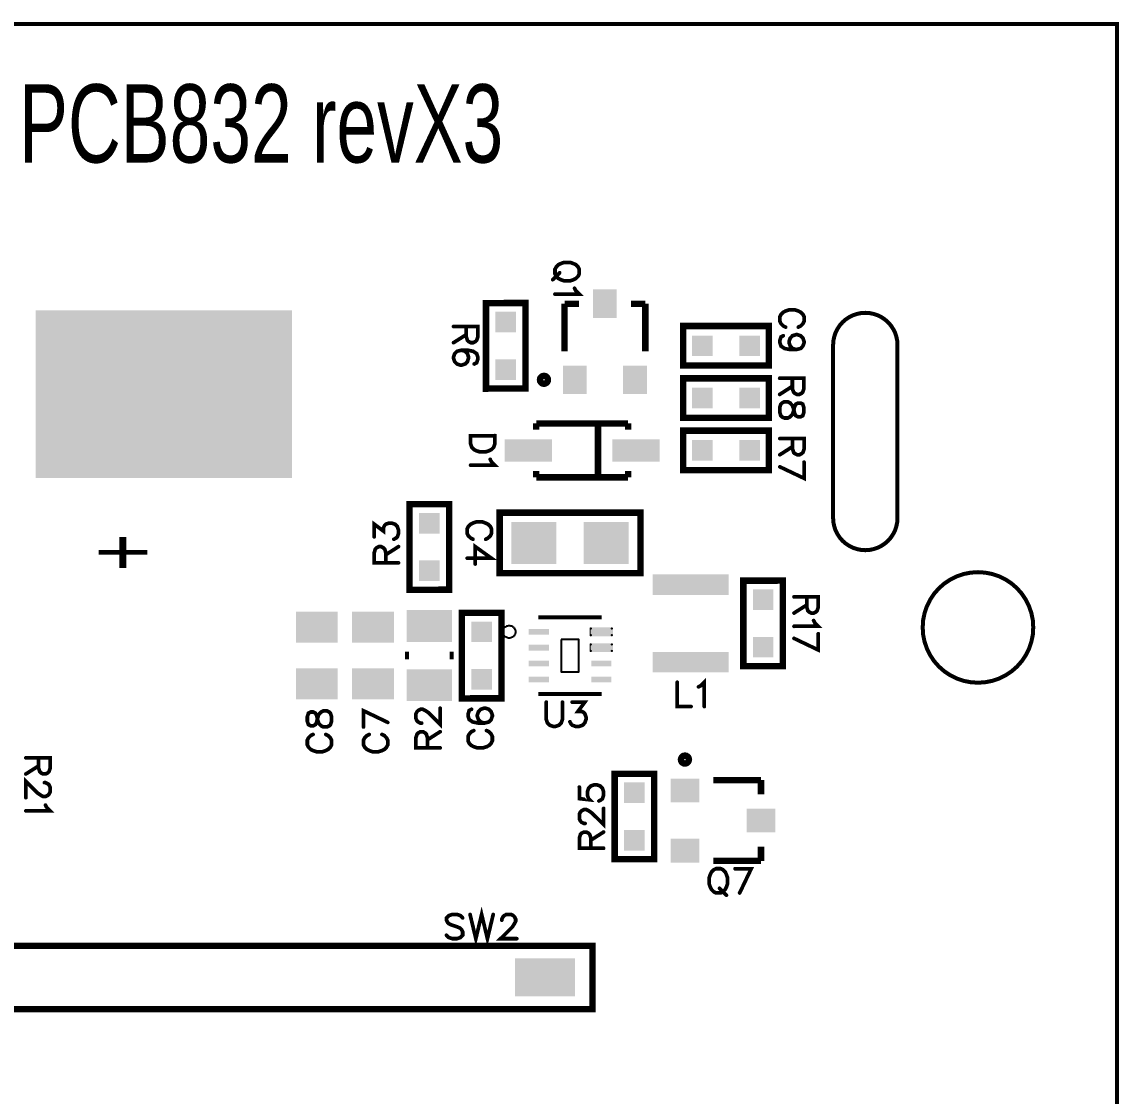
# Model space of a CAD drawing. Extents: x 0 to 3.75, y 0 to 3.
# Drawn here: x 2.388 to 3.752, y 1.668 to 3.002 of the extents above; entities that cross this region are included whole.
import ezdxf
from ezdxf.enums import TextEntityAlignment as Align

# ---------------------------------------------------------------- set-up
doc = ezdxf.new("R2010")
doc.units = 0
for name, color, linetype in [('Board_Outline', 21, 'CONTINUOUS'), ('Top_Paste', 7, 'CONTINUOUS'), ('Top_Silk', 3, 'CONTINUOUS')]:
    doc.layers.add(name, color=color, linetype=linetype)

msp = doc.modelspace()

# ---------------------------------------------------------------- linework, layer by layer
at = {"layer": 'Board_Outline', "linetype": 'CONTINUOUS', "const_width": 0.005}
for points in [[(0.7, 0), (3.05, 0), (3.75, 0.7), (3.75, 3), (0, 3), (0, 0.7), (0.7, 0)], [(3.397, 2.601), (3.3973, 2.6062), (3.3984, 2.6114), (3.4, 2.6163), (3.4024, 2.621), (3.4053, 2.6254), (3.4087, 2.6293), (3.4126, 2.6327), (3.417, 2.6356), (3.4217, 2.638), (3.4266, 2.6396), (3.4318, 2.6407), (3.437, 2.641), (3.4422, 2.6407), (3.4474, 2.6396), (3.4523, 2.638), (3.457, 2.6356), (3.4614, 2.6327), (3.4653, 2.6293), (3.4687, 2.6254), (3.4716, 2.621), (3.474, 2.6163), (3.4756, 2.6114), (3.4767, 2.6062), (3.477, 2.601), (3.477, 2.386), (3.4767, 2.3808), (3.4756, 2.3756), (3.474, 2.3707), (3.4716, 2.366), (3.4687, 2.3616), (3.4653, 2.3577), (3.4614, 2.3543), (3.457, 2.3514), (3.4523, 2.349), (3.4474, 2.3474), (3.4422, 2.3463), (3.437, 2.346), (3.4318, 2.3463), (3.4266, 2.3474), (3.4217, 2.349), (3.417, 2.3514), (3.4126, 2.3543), (3.4087, 2.3577), (3.4053, 2.3616), (3.4024, 2.366), (3.4, 2.3707), (3.3984, 2.3756), (3.3973, 2.3808), (3.397, 2.386), (3.397, 2.601)], [(3.5771, 2.1813), (3.5681, 2.1819), (3.5593, 2.1836), (3.5508, 2.1865), (3.5427, 2.1905), (3.5352, 2.1955), (3.5285, 2.2014), (3.5225, 2.2082), (3.5176, 2.2156), (3.5136, 2.2237), (3.5107, 2.2322), (3.5089, 2.241), (3.5084, 2.25), (3.5089, 2.259), (3.5107, 2.2678), (3.5136, 2.2763), (3.5176, 2.2844), (3.5225, 2.2918), (3.5285, 2.2986), (3.5352, 2.3045), (3.5427, 2.3095), (3.5508, 2.3135), (3.5593, 2.3164), (3.5681, 2.3181), (3.5771, 2.3187), (3.5771, 2.3187), (3.5861, 2.3181), (3.5949, 2.3164), (3.6034, 2.3135), (3.6115, 2.3095), (3.619, 2.3045), (3.6257, 2.2986), (3.6317, 2.2918), (3.6366, 2.2844), (3.6406, 2.2763), (3.6435, 2.2678), (3.6453, 2.259), (3.6458, 2.25), (3.6453, 2.241), (3.6435, 2.2322), (3.6406, 2.2237), (3.6366, 2.2156), (3.6317, 2.2082), (3.6257, 2.2014), (3.619, 2.1955), (3.6115, 2.1905), (3.6034, 2.1865), (3.5949, 2.1836), (3.5861, 2.1819), (3.5771, 2.1813), (3.5771, 2.1813)]]:
    msp.add_lwpolyline(points, dxfattribs=at)
at = {"layer": 'Top_Paste', "linetype": 'CONTINUOUS', "const_width": 0.0014}
for points in [[(3.0949, 2.2486, 1), (3.0964, 2.2486, 1), (3.0949, 2.2486, 1)], [(3.0949, 2.2404, 1), (3.0964, 2.2404, 1), (3.0949, 2.2404, 1)], [(3.1212, 2.2486, 1), (3.1226, 2.2486, 1), (3.1212, 2.2486, 1)], [(3.1212, 2.2404, 1), (3.1226, 2.2404, 1), (3.1212, 2.2404, 1)], [(3.0949, 2.2289, 1), (3.0964, 2.2289, 1), (3.0949, 2.2289, 1)], [(3.1212, 2.2289, 1), (3.1226, 2.2289, 1), (3.1212, 2.2289, 1)], [(3.0949, 2.2208, 1), (3.0964, 2.2208, 1), (3.0949, 2.2208, 1)], [(3.1212, 2.2208, 1), (3.1226, 2.2208, 1), (3.1212, 2.2208, 1)]]:
    msp.add_lwpolyline(points, format="xyb", dxfattribs=at)
at = {"layer": 'Top_Paste', "linetype": 'CONTINUOUS'}
msp.add_lwpolyline([(3.059, 2.2351), (3.059, 2.1949), (3.081, 2.1949), (3.081, 2.2351), (3.059, 2.2351)], dxfattribs=at)
at = {"layer": 'Top_Paste'}
for points in [[(3.0985, 2.67), (3.128, 2.67), (3.0985, 2.6345), (3.128, 2.6345)], [(2.4056, 2.6443), (2.7244, 2.6443), (2.4056, 2.4357), (2.7244, 2.4357)], [(2.9772, 2.6423), (3.0028, 2.6423), (2.9772, 2.6167), (3.0028, 2.6167)], [(3.2215, 2.6128), (3.2471, 2.6128), (3.2215, 2.5872), (3.2471, 2.5872)], [(3.2805, 2.6128), (3.3061, 2.6128), (3.2805, 2.5872), (3.3061, 2.5872)], [(2.9772, 2.5833), (3.0028, 2.5833), (2.9772, 2.5577), (3.0028, 2.5577)], [(3.0611, 2.5755), (3.0906, 2.5755), (3.0611, 2.54), (3.0906, 2.54)], [(3.1359, 2.5755), (3.1654, 2.5755), (3.1359, 2.54), (3.1654, 2.54)], [(3.2215, 2.5478), (3.2471, 2.5478), (3.2215, 2.5222), (3.2471, 2.5222)], [(3.2805, 2.5478), (3.3061, 2.5478), (3.2805, 2.5222), (3.3061, 2.5222)], [(2.9885, 2.4838), (3.0476, 2.4838), (2.9885, 2.4562), (3.0476, 2.4562)], [(3.1224, 2.4838), (3.1815, 2.4838), (3.1224, 2.4562), (3.1815, 2.4562)], [(3.2215, 2.4828), (3.2471, 2.4828), (3.2215, 2.4572), (3.2471, 2.4572)], [(3.2805, 2.4828), (3.3061, 2.4828), (3.2805, 2.4572), (3.3061, 2.4572)], [(2.8822, 2.3923), (2.9078, 2.3923), (2.8822, 2.3667), (2.9078, 2.3667)], [(2.997, 2.381), (3.053, 2.381), (2.997, 2.329), (3.053, 2.329)], [(3.087, 2.381), (3.143, 2.381), (3.087, 2.329), (3.143, 2.329)], [(2.8822, 2.3333), (2.9078, 2.3333), (2.8822, 2.3077), (2.9078, 2.3077)], [(3.1728, 2.316), (3.2672, 2.316), (3.1728, 2.2904), (3.2672, 2.2904)], [(3.2972, 2.2973), (3.3228, 2.2973), (3.2972, 2.2717), (3.3228, 2.2717)], [(2.729, 2.2695), (2.781, 2.2695), (2.729, 2.2309), (2.781, 2.2309)], [(2.799, 2.2695), (2.851, 2.2695), (2.799, 2.2309), (2.851, 2.2309)], [(2.867, 2.2715), (2.923, 2.2715), (2.867, 2.2321), (2.923, 2.2321)], [(2.9472, 2.2573), (2.9728, 2.2573), (2.9472, 2.2317), (2.9728, 2.2317)], [(3.0186, 2.2481), (3.0438, 2.2481), (3.0186, 2.241), (3.0438, 2.241)], [(3.0956, 2.25), (3.0956, 2.239), (3.0942, 2.2486), (3.0942, 2.2404)], [(3.0956, 2.25), (3.1219, 2.25), (3.1233, 2.2404), (3.1233, 2.2486)], [(3.0956, 2.25), (3.1233, 2.2404), (3.0956, 2.239), (3.1219, 2.239)], [(3.2972, 2.2383), (3.3228, 2.2383), (3.2972, 2.2127), (3.3228, 2.2127)], [(3.0186, 2.2284), (3.0438, 2.2284), (3.0186, 2.2213), (3.0438, 2.2213)], [(3.0956, 2.2304), (3.0956, 2.2193), (3.0942, 2.2289), (3.0942, 2.2208)], [(3.0956, 2.2304), (3.1219, 2.2304), (3.1233, 2.2208), (3.1233, 2.2289)], [(3.0956, 2.2304), (3.1233, 2.2208), (3.0956, 2.2193), (3.1219, 2.2193)], [(3.1728, 2.2196), (3.2672, 2.2196), (3.1728, 2.194), (3.2672, 2.194)], [(2.729, 2.1991), (2.781, 2.1991), (2.729, 2.1605), (2.781, 2.1605)], [(2.799, 2.1991), (2.851, 2.1991), (2.799, 2.1605), (2.851, 2.1605)], [(2.867, 2.1979), (2.923, 2.1979), (2.867, 2.1585), (2.923, 2.1585)], [(2.9472, 2.1983), (2.9728, 2.1983), (2.9472, 2.1727), (2.9728, 2.1727)], [(3.0186, 2.2087), (3.0438, 2.2087), (3.0186, 2.2016), (3.0438, 2.2016)], [(3.0962, 2.2087), (3.1214, 2.2087), (3.0962, 2.2016), (3.1214, 2.2016)], [(3.0186, 2.189), (3.0438, 2.189), (3.0186, 2.1819), (3.0438, 2.1819)], [(3.0962, 2.189), (3.1214, 2.189), (3.0962, 2.1819), (3.1214, 2.1819)], [(3.195, 2.0622), (3.2305, 2.0622), (3.195, 2.0326), (3.2305, 2.0326)], [(3.1372, 2.0573), (3.1628, 2.0573), (3.1372, 2.0317), (3.1628, 2.0317)], [(3.2895, 2.0248), (3.325, 2.0248), (3.2895, 1.9952), (3.325, 1.9952)], [(3.1372, 1.9983), (3.1628, 1.9983), (3.1372, 1.9727), (3.1628, 1.9727)], [(3.195, 1.9874), (3.2305, 1.9874), (3.195, 1.9578), (3.2305, 1.9578)], [(3.0013, 1.8386), (3.0761, 1.8386), (3.0013, 1.7914), (3.0761, 1.7914)]]:
    msp.add_solid(points, dxfattribs=at)
at = {"layer": 'Top_Silk', "linetype": 'CONTINUOUS'}
for points, const_width in [([(3.0813, 2.6951), (3.08, 2.6979), (3.0771, 2.7008), (3.0742, 2.7022), (3.0699, 2.7037), (3.0627, 2.7037), (3.0584, 2.7022), (3.0555, 2.7008), (3.0527, 2.6979), (3.0512, 2.6951), (3.0512, 2.6893), (3.0527, 2.6865), (3.0555, 2.6836), (3.0584, 2.6822), (3.0627, 2.6807), (3.0699, 2.6807), (3.0742, 2.6822), (3.0771, 2.6836), (3.08, 2.6865), (3.0813, 2.6893), (3.0813, 2.6951)], 0.0046), ([(3.057, 2.6908), (3.0484, 2.6822)], 0.0046), ([(3.0756, 2.6715), (3.077, 2.6686), (3.0813, 2.6643), (3.0512, 2.6643)], 0.0046), ([(2.9654, 2.5468), (3.0146, 2.5469), (3.0146, 2.6532), (2.9654, 2.6531), (2.9654, 2.5468)], 0.008), ([(3.0631, 2.5932), (3.0631, 2.6523)], 0.008), ([(3.0631, 2.6523), (3.0809, 2.6523)], 0.008), ([(3.1457, 2.6523), (3.1635, 2.6523)], 0.008), ([(3.1635, 2.5932), (3.1635, 2.6523)], 0.008), ([(3.3537, 2.6232), (3.3566, 2.6246), (3.3595, 2.6275), (3.3609, 2.6304), (3.3609, 2.6361), (3.3595, 2.639), (3.3566, 2.6418), (3.3537, 2.6433), (3.3494, 2.6447), (3.3422, 2.6447), (3.338, 2.6433), (3.3351, 2.6418), (3.3322, 2.639), (3.3308, 2.6361), (3.3308, 2.6304), (3.3322, 2.6275), (3.3351, 2.6246), (3.338, 2.6232)], 0.0046), ([(2.9409, 2.624), (2.9409, 2.6111), (2.9423, 2.6068), (2.9437, 2.6053), (2.9466, 2.6039), (2.9495, 2.6039), (2.9523, 2.6053), (2.9538, 2.6068), (2.9552, 2.6111), (2.9552, 2.624), (2.9251, 2.624)], 0.0046), ([(3.317, 2.5754), (3.317, 2.6246), (3.2107, 2.6246), (3.2107, 2.5754), (3.317, 2.5754)], 0.008), ([(2.9409, 2.6139), (2.9251, 2.6039)], 0.0046), ([(3.3509, 2.5953), (3.3465, 2.5967), (3.3437, 2.5996), (3.3422, 2.6039), (3.3422, 2.6053), (3.3437, 2.6096), (3.3465, 2.6125), (3.3509, 2.6139), (3.3523, 2.6139), (3.3566, 2.6125), (3.3594, 2.6096), (3.3609, 2.6053), (3.3609, 2.6039), (3.3594, 2.5996), (3.3566, 2.5967), (3.3509, 2.5953), (3.3437, 2.5953), (3.3365, 2.5967), (3.3322, 2.5996), (3.3308, 2.6039), (3.3308, 2.6067), (3.3322, 2.6111), (3.3351, 2.6125)], 0.0046), ([(2.9509, 2.5774), (2.9538, 2.5789), (2.9552, 2.5832), (2.9552, 2.586), (2.9538, 2.5903), (2.9494, 2.5932), (2.9423, 2.5946), (2.9351, 2.5946), (2.9294, 2.5932), (2.9265, 2.5903), (2.9251, 2.586), (2.9251, 2.5846), (2.9265, 2.5803), (2.9294, 2.5774), (2.9337, 2.576), (2.9351, 2.576), (2.9394, 2.5774), (2.9423, 2.5803), (2.9437, 2.5846), (2.9437, 2.586), (2.9423, 2.5903), (2.9394, 2.5932), (2.9351, 2.5946)], 0.0046), ([(3.0424, 2.5577), (3.0422, 2.5593), (3.0415, 2.5606), (3.0404, 2.5617), (3.039, 2.5624), (3.0375, 2.5627), (3.036, 2.5624), (3.0346, 2.5617), (3.0335, 2.5606), (3.0328, 2.5593), (3.0326, 2.5577), (3.0328, 2.5562), (3.0335, 2.5549), (3.0346, 2.5538), (3.036, 2.5531), (3.0375, 2.5528), (3.039, 2.5531), (3.0404, 2.5538), (3.0415, 2.5549), (3.0422, 2.5562), (3.0424, 2.5577)], 0.008), ([(3.317, 2.5104), (3.317, 2.5596), (3.2107, 2.5596), (3.2107, 2.5104), (3.317, 2.5104)], 0.008), ([(3.3463, 2.5597), (3.3463, 2.5468), (3.3478, 2.5425), (3.3492, 2.541), (3.3521, 2.5396), (3.355, 2.5396), (3.3578, 2.541), (3.3593, 2.5425), (3.3607, 2.5468), (3.3607, 2.5597), (3.3306, 2.5597)], 0.0046), ([(3.3463, 2.5497), (3.3306, 2.5396)], 0.0046), ([(3.3607, 2.5232), (3.3592, 2.5275), (3.3564, 2.5289), (3.3535, 2.5289), (3.3506, 2.5275), (3.3492, 2.5246), (3.3478, 2.5189), (3.3463, 2.5146), (3.3435, 2.5117), (3.3406, 2.5103), (3.3363, 2.5103), (3.3334, 2.5117), (3.332, 2.5131), (3.3306, 2.5175), (3.3306, 2.5232), (3.332, 2.5275), (3.3334, 2.5289), (3.3363, 2.5304), (3.3406, 2.5304), (3.3435, 2.5289), (3.3463, 2.526), (3.3478, 2.5218), (3.3492, 2.516), (3.3506, 2.5131), (3.3535, 2.5117), (3.3564, 2.5117), (3.3592, 2.5131), (3.3607, 2.5175), (3.3607, 2.5232)], 0.0046), ([(3.0279, 2.5035), (3.1421, 2.5035)], 0.008), ([(3.0279, 2.4956), (3.0279, 2.5035)], 0.008), ([(3.1047, 2.4365), (3.1047, 2.5035)], 0.008), ([(3.1421, 2.4956), (3.1421, 2.5035)], 0.008), ([(3.2107, 2.4946), (3.2107, 2.4454), (3.317, 2.4454), (3.317, 2.4946), (3.2107, 2.4946)], 0.008), ([(2.9764, 2.4883), (2.9463, 2.4883), (2.9463, 2.4782), (2.9477, 2.4739), (2.9506, 2.471), (2.9534, 2.4696), (2.9577, 2.4682), (2.9649, 2.4682), (2.9692, 2.4696), (2.9721, 2.471), (2.975, 2.4739), (2.9764, 2.4782), (2.9764, 2.4883)], 0.0046), ([(3.3465, 2.4847), (3.3465, 2.4718), (3.348, 2.4675), (3.3494, 2.4661), (3.3523, 2.4646), (3.3552, 2.4646), (3.358, 2.4661), (3.3595, 2.4675), (3.3609, 2.4718), (3.3609, 2.4847), (3.3308, 2.4847)], 0.0046), ([(3.3465, 2.4747), (3.3308, 2.4646)], 0.0046), ([(2.9706, 2.4589), (2.9721, 2.456), (2.9764, 2.4517), (2.9463, 2.4517)], 0.0046), ([(3.3308, 2.4496), (3.3609, 2.4353), (3.3609, 2.4554)], 0.0046), ([(3.0279, 2.4365), (3.0279, 2.4444)], 0.008), ([(3.1421, 2.4365), (3.1421, 2.4444)], 0.008), ([(3.0279, 2.4365), (3.1421, 2.4365)], 0.008), ([(2.8704, 2.2968), (2.9196, 2.2969), (2.9196, 2.4032), (2.8704, 2.4031), (2.8704, 2.2968)], 0.008), ([(3.1576, 2.3174), (3.1576, 2.3926), (2.9824, 2.3926), (2.9824, 2.3174), (3.1576, 2.3174)], 0.008), ([(2.8265, 2.3625), (2.8265, 2.3783), (2.838, 2.3697), (2.838, 2.374), (2.8394, 2.3768), (2.8408, 2.3783), (2.8451, 2.3797), (2.848, 2.3797), (2.8523, 2.3783), (2.8552, 2.3754), (2.8566, 2.3711), (2.8566, 2.3668), (2.8552, 2.3625), (2.8537, 2.3611), (2.8509, 2.3596)], 0.0046), ([(2.965, 2.3596), (2.9679, 2.3611), (2.9708, 2.3639), (2.9722, 2.3668), (2.9722, 2.3725), (2.9708, 2.3754), (2.9679, 2.3783), (2.965, 2.3797), (2.9607, 2.3812), (2.9535, 2.3812), (2.9492, 2.3797), (2.9464, 2.3783), (2.9435, 2.3754), (2.942, 2.3725), (2.942, 2.3668), (2.9435, 2.3639), (2.9464, 2.3611), (2.9492, 2.3596)], 0.0046), ([(2.8408, 2.3303), (2.8408, 2.3432), (2.8394, 2.3475), (2.8379, 2.3489), (2.8351, 2.3504), (2.8322, 2.3504), (2.8293, 2.3489), (2.8279, 2.3475), (2.8265, 2.3432), (2.8265, 2.3303), (2.8566, 2.3303)], 0.0046), ([(2.8408, 2.3403), (2.8566, 2.3504)], 0.0046), ([(2.942, 2.336), (2.9722, 2.336), (2.9521, 2.3504), (2.9521, 2.3288)], 0.0046), ([(3.3346, 2.3082), (3.2854, 2.3081), (3.2854, 2.2018), (3.3346, 2.2019), (3.3346, 2.3082)], 0.008), ([(3.3642, 2.288), (3.3642, 2.2751), (3.3656, 2.2707), (3.3671, 2.2693), (3.3699, 2.2679), (3.3728, 2.2679), (3.3757, 2.2693), (3.3771, 2.2707), (3.3785, 2.2751), (3.3785, 2.288), (3.3484, 2.288)], 0.0046), ([(3.3642, 2.2779), (3.3484, 2.2679)], 0.0046), ([(2.9354, 2.1618), (2.9846, 2.1619), (2.9846, 2.2682), (2.9354, 2.2681), (2.9354, 2.1618)], 0.008), ([(3.0306, 2.2626), (3.1094, 2.2626)], 0.005), ([(3.3728, 2.2586), (3.3742, 2.2557), (3.3785, 2.2514), (3.3484, 2.2514)], 0.0046), ([(3.3484, 2.2364), (3.3785, 2.222), (3.3785, 2.2421)], 0.0046), ([(2.8674, 2.2103), (2.8674, 2.2197)], 0.005), ([(2.9226, 2.2103), (2.9226, 2.2197)], 0.005), ([(3.2032, 2.1819), (3.2032, 2.1517), (3.2204, 2.1517)], 0.0046), ([(3.2296, 2.1761), (3.2325, 2.1776), (3.2368, 2.1819), (3.2368, 2.1517)], 0.0046), ([(3.0306, 2.1674), (3.1094, 2.1674)], 0.005), ([(3.0403, 2.1572), (3.0403, 2.1357), (3.0418, 2.1314), (3.0447, 2.1285), (3.049, 2.127), (3.0518, 2.127), (3.0561, 2.1285), (3.059, 2.1314), (3.0604, 2.1357), (3.0604, 2.1572)], 0.0046), ([(3.0726, 2.1572), (3.0883, 2.1572), (3.0798, 2.1457), (3.0841, 2.1457), (3.0869, 2.1443), (3.0883, 2.1428), (3.0898, 2.1385), (3.0898, 2.1357), (3.0883, 2.1314), (3.0855, 2.1285), (3.0812, 2.127), (3.0769, 2.127), (3.0726, 2.1285), (3.0712, 2.1299), (3.0697, 2.1328)], 0.0046), ([(2.7433, 2.1334), (2.7447, 2.1292), (2.7476, 2.1277), (2.7505, 2.1277), (2.7533, 2.1292), (2.7548, 2.132), (2.7562, 2.1378), (2.7576, 2.1421), (2.7605, 2.1449), (2.7634, 2.1463), (2.7677, 2.1463), (2.7705, 2.1449), (2.772, 2.1435), (2.7734, 2.1392), (2.7734, 2.1334), (2.772, 2.1292), (2.7705, 2.1277), (2.7677, 2.1263), (2.7634, 2.1263), (2.7605, 2.1277), (2.7576, 2.1306), (2.7562, 2.1349), (2.7548, 2.1406), (2.7533, 2.1435), (2.7505, 2.1449), (2.7476, 2.1449), (2.7447, 2.1435), (2.7433, 2.1392), (2.7433, 2.1334)], 0.0046), ([(2.8433, 2.132), (2.8132, 2.1464), (2.8132, 2.1263)], 0.0046), ([(2.8855, 2.1311), (2.884, 2.1311), (2.8812, 2.1325), (2.8797, 2.1339), (2.8783, 2.1368), (2.8783, 2.1426), (2.8797, 2.1454), (2.8812, 2.1468), (2.884, 2.1483), (2.8869, 2.1483), (2.8898, 2.1468), (2.8941, 2.144), (2.9084, 2.1296), (2.9084, 2.1497)], 0.0046), ([(2.9474, 2.1483), (2.9446, 2.1469), (2.9432, 2.1425), (2.9432, 2.1397), (2.9446, 2.1354), (2.9489, 2.1325), (2.9561, 2.1311), (2.9632, 2.1311), (2.969, 2.1325), (2.9718, 2.1354), (2.9733, 2.1397), (2.9733, 2.1411), (2.9718, 2.1454), (2.969, 2.1483), (2.9646, 2.1497), (2.9632, 2.1497), (2.9589, 2.1483), (2.9561, 2.1454), (2.9546, 2.1411), (2.9546, 2.1397), (2.9561, 2.1354), (2.9589, 2.1325), (2.9632, 2.1311)], 0.0046), ([(2.7504, 2.117), (2.7476, 2.1156), (2.7447, 2.1127), (2.7433, 2.1099), (2.7433, 2.1041), (2.7447, 2.1012), (2.7476, 2.0984), (2.7504, 2.0969), (2.7548, 2.0955), (2.7619, 2.0955), (2.7662, 2.0969), (2.7691, 2.0984), (2.772, 2.1012), (2.7734, 2.1041), (2.7734, 2.1099), (2.772, 2.1127), (2.7691, 2.1156), (2.7662, 2.117)], 0.0046), ([(2.8203, 2.117), (2.8174, 2.1156), (2.8146, 2.1127), (2.8131, 2.1098), (2.8131, 2.1041), (2.8146, 2.1012), (2.8174, 2.0984), (2.8203, 2.0969), (2.8246, 2.0955), (2.8318, 2.0955), (2.8361, 2.0969), (2.839, 2.0984), (2.8418, 2.1012), (2.8433, 2.1041), (2.8433, 2.1098), (2.8418, 2.1127), (2.839, 2.1156), (2.8361, 2.117)], 0.0046), ([(2.8926, 2.1003), (2.8926, 2.1132), (2.8912, 2.1175), (2.8898, 2.1189), (2.8869, 2.1204), (2.884, 2.1204), (2.8812, 2.1189), (2.8797, 2.1175), (2.8783, 2.1132), (2.8783, 2.1003), (2.9084, 2.1003)], 0.0046), ([(2.8926, 2.1103), (2.9084, 2.1204)], 0.0046), ([(2.9503, 2.1218), (2.9474, 2.1204), (2.9446, 2.1175), (2.9431, 2.1146), (2.9431, 2.1089), (2.9446, 2.106), (2.9474, 2.1032), (2.9503, 2.1017), (2.9546, 2.1003), (2.9618, 2.1003), (2.9661, 2.1017), (2.969, 2.1032), (2.9718, 2.106), (2.9733, 2.1089), (2.9733, 2.1146), (2.9718, 2.1175), (2.969, 2.1204), (2.9661, 2.1218)], 0.0046), ([(2.4092, 2.088), (2.4092, 2.0751), (2.4106, 2.0708), (2.4121, 2.0693), (2.4149, 2.0679), (2.4178, 2.0679), (2.4207, 2.0693), (2.4221, 2.0708), (2.4235, 2.0751), (2.4235, 2.088), (2.3934, 2.088)], 0.0046), ([(3.2127, 2.0809), (3.2143, 2.0811), (3.2156, 2.0818), (3.2167, 2.0829), (3.2174, 2.0843), (3.2177, 2.0858), (3.2174, 2.0873), (3.2167, 2.0887), (3.2156, 2.0898), (3.2143, 2.0905), (3.2127, 2.0907), (3.2112, 2.0905), (3.2099, 2.0898), (3.2088, 2.0887), (3.2081, 2.0873), (3.2078, 2.0858), (3.2081, 2.0843), (3.2088, 2.0829), (3.2099, 2.0818), (3.2112, 2.0811), (3.2127, 2.0809)], 0.008), ([(2.4092, 2.0779), (2.3934, 2.0679)], 0.0046), ([(2.4163, 2.0571), (2.4178, 2.0571), (2.4207, 2.0557), (2.4221, 2.0543), (2.4235, 2.0514), (2.4235, 2.0457), (2.4221, 2.0428), (2.4207, 2.0414), (2.4178, 2.0399), (2.4149, 2.0399), (2.412, 2.0414), (2.4078, 2.0442), (2.3934, 2.0586), (2.3934, 2.0385)], 0.0046), ([(3.1746, 2.0681), (3.1254, 2.0681), (3.1254, 1.9619), (3.1746, 1.9619), (3.1746, 2.0681)], 0.008), ([(3.2482, 2.0602), (3.3073, 2.0602)], 0.008), ([(3.3073, 2.0602), (3.3073, 2.0424)], 0.008), ([(3.0815, 2.0515), (3.0815, 2.0372), (3.0944, 2.0358), (3.093, 2.0372), (3.0915, 2.0415), (3.0915, 2.0458), (3.093, 2.0501), (3.0958, 2.053), (3.1001, 2.0544), (3.103, 2.0544), (3.1073, 2.053), (3.1102, 2.0501), (3.1116, 2.0458), (3.1116, 2.0415), (3.1102, 2.0372), (3.1087, 2.0358), (3.1059, 2.0343)], 0.0046), ([(2.4178, 2.0292), (2.4192, 2.0264), (2.4235, 2.022), (2.3934, 2.022)], 0.0046), ([(3.0887, 2.0064), (3.0872, 2.0064), (3.0843, 2.0078), (3.0829, 2.0093), (3.0815, 2.0121), (3.0815, 2.0179), (3.0829, 2.0207), (3.0843, 2.0222), (3.0872, 2.0236), (3.0901, 2.0236), (3.093, 2.0222), (3.0972, 2.0193), (3.1116, 2.005), (3.1116, 2.025)], 0.0046), ([(3.0958, 1.9756), (3.0958, 1.9885), (3.0944, 1.9928), (3.0929, 1.9943), (3.0901, 1.9957), (3.0872, 1.9957), (3.0843, 1.9943), (3.0829, 1.9928), (3.0815, 1.9885), (3.0815, 1.9756), (3.1116, 1.9756)], 0.0046), ([(3.0958, 1.9856), (3.1116, 1.9957)], 0.0046), ([(3.3073, 1.9776), (3.3073, 1.9598)], 0.008), ([(3.2514, 1.9502), (3.2486, 1.9488), (3.2457, 1.9459), (3.2443, 1.943), (3.2428, 1.9387), (3.2428, 1.9315), (3.2443, 1.9272), (3.2457, 1.9244), (3.2486, 1.9215), (3.2514, 1.92), (3.2572, 1.92), (3.2601, 1.9215), (3.2629, 1.9244), (3.2643, 1.9272), (3.2658, 1.9315), (3.2658, 1.9387), (3.2643, 1.943), (3.2629, 1.9459), (3.2601, 1.9488), (3.2572, 1.9502), (3.2514, 1.9502)], 0.0046), ([(3.2482, 1.9598), (3.3073, 1.9598)], 0.008), ([(3.2808, 1.92), (3.2952, 1.9501), (3.2751, 1.9501)], 0.0046), ([(3.2557, 1.9258), (3.2643, 1.9172)], 0.0046), ([(2.9456, 1.8933), (2.9528, 1.8632), (2.96, 1.8933), (2.9672, 1.8632), (2.9744, 1.8933)], 0.0046), ([(2.9364, 1.889), (2.9335, 1.8919), (2.9292, 1.8933), (2.9235, 1.8933), (2.9192, 1.8919), (2.9163, 1.889), (2.9163, 1.8861), (2.9177, 1.8833), (2.9192, 1.8818), (2.922, 1.8804), (2.9306, 1.8775), (2.9335, 1.8761), (2.935, 1.8746), (2.9364, 1.8718), (2.9364, 1.8675), (2.9335, 1.8646), (2.9292, 1.8632), (2.9235, 1.8632), (2.9192, 1.8646), (2.9163, 1.8675)], 0.0046), ([(2.9851, 1.8861), (2.9851, 1.8875), (2.9865, 1.8904), (2.9879, 1.8918), (2.9908, 1.8933), (2.9966, 1.8933), (2.9994, 1.8918), (3.0008, 1.8904), (3.0023, 1.8875), (3.0023, 1.8847), (3.0008, 1.8818), (2.998, 1.8775), (2.9836, 1.8632), (3.0037, 1.8632)], 0.0046), ([(3.0978, 1.7756), (3.0978, 1.8544), (2.1922, 1.8544), (2.1922, 1.7756), (3.0978, 1.7756)], 0.008)]:
    msp.add_lwpolyline(points, dxfattribs=dict(at, const_width=const_width))
at = {"layer": 'Top_Silk', "linetype": 'CONTINUOUS', "const_width": 0.0023}
for points in [[(3.0558, 2.6908, 1), (3.0581, 2.6908, 1), (3.0558, 2.6908, 1)], [(3.0802, 2.6951, 1), (3.0825, 2.6951, 1), (3.0802, 2.6951, 1)], [(3.0472, 2.6822, 1), (3.0495, 2.6822, 1), (3.0472, 2.6822, 1)], [(3.0744, 2.6715, 1), (3.0767, 2.6715, 1), (3.0744, 2.6715, 1)], [(3.05, 2.6643, 1), (3.0524, 2.6643, 1), (3.05, 2.6643, 1)], [(2.9239, 2.624, 1), (2.9262, 2.624, 1), (2.9239, 2.624, 1)], [(2.9397, 2.624, 1), (2.942, 2.624, 1), (2.9397, 2.624, 1)], [(3.3368, 2.6232, 1), (3.3391, 2.6232, 1), (3.3368, 2.6232, 1)], [(3.3526, 2.6232, 1), (3.3549, 2.6232, 1), (3.3526, 2.6232, 1)], [(2.9239, 2.6039, 1), (2.9262, 2.6039, 1), (2.9239, 2.6039, 1)], [(2.9397, 2.6139, 1), (2.942, 2.6139, 1), (2.9397, 2.6139, 1)], [(3.3339, 2.6125, 1), (3.3362, 2.6125, 1), (3.3339, 2.6125, 1)], [(2.934, 2.5946, 1), (2.9363, 2.5946, 1), (2.934, 2.5946, 1)], [(3.3497, 2.5953, 1), (3.352, 2.5953, 1), (3.3497, 2.5953, 1)], [(2.9497, 2.5774, 1), (2.9521, 2.5774, 1), (2.9497, 2.5774, 1)], [(3.3294, 2.5597, 1), (3.3317, 2.5597, 1), (3.3294, 2.5597, 1)], [(3.3452, 2.5597, 1), (3.3475, 2.5597, 1), (3.3452, 2.5597, 1)], [(3.3452, 2.5497, 1), (3.3475, 2.5497, 1), (3.3452, 2.5497, 1)], [(3.3294, 2.5396, 1), (3.3317, 2.5396, 1), (3.3294, 2.5396, 1)], [(3.3595, 2.5232, 1), (3.3618, 2.5232, 1), (3.3595, 2.5232, 1)], [(2.9752, 2.4883, 1), (2.9776, 2.4883, 1), (2.9752, 2.4883, 1)], [(3.3296, 2.4847, 1), (3.3319, 2.4847, 1), (3.3296, 2.4847, 1)], [(3.3454, 2.4847, 1), (3.3477, 2.4847, 1), (3.3454, 2.4847, 1)], [(3.3454, 2.4747, 1), (3.3477, 2.4747, 1), (3.3454, 2.4747, 1)], [(2.9695, 2.4589, 1), (2.9718, 2.4589, 1), (2.9695, 2.4589, 1)], [(3.3296, 2.4646, 1), (3.3319, 2.4646, 1), (3.3296, 2.4646, 1)], [(3.3597, 2.4554, 1), (3.362, 2.4554, 1), (3.3597, 2.4554, 1)], [(2.9451, 2.4517, 1), (2.9474, 2.4517, 1), (2.9451, 2.4517, 1)], [(3.3296, 2.4496, 1), (3.3319, 2.4496, 1), (3.3296, 2.4496, 1)], [(2.8253, 2.3625, 1), (2.8276, 2.3625, 1), (2.8253, 2.3625, 1)], [(2.8497, 2.3596, 1), (2.852, 2.3596, 1), (2.8497, 2.3596, 1)], [(2.9481, 2.3596, 1), (2.9504, 2.3596, 1), (2.9481, 2.3596, 1)], [(2.9639, 2.3596, 1), (2.9662, 2.3596, 1), (2.9639, 2.3596, 1)], [(2.8554, 2.3504, 1), (2.8578, 2.3504, 1), (2.8554, 2.3504, 1)], [(2.8397, 2.3403, 1), (2.842, 2.3403, 1), (2.8397, 2.3403, 1)], [(2.8397, 2.3303, 1), (2.842, 2.3303, 1), (2.8397, 2.3303, 1)], [(2.8554, 2.3303, 1), (2.8578, 2.3303, 1), (2.8554, 2.3303, 1)], [(2.9409, 2.336, 1), (2.9432, 2.336, 1), (2.9409, 2.336, 1)], [(2.9509, 2.3288, 1), (2.9532, 2.3288, 1), (2.9509, 2.3288, 1)], [(3.3472, 2.288, 1), (3.3496, 2.288, 1), (3.3472, 2.288, 1)], [(3.363, 2.288, 1), (3.3653, 2.288, 1), (3.363, 2.288, 1)], [(3.363, 2.2779, 1), (3.3653, 2.2779, 1), (3.363, 2.2779, 1)], [(3.3472, 2.2679, 1), (3.3496, 2.2679, 1), (3.3472, 2.2679, 1)], [(3.3472, 2.2514, 1), (3.3496, 2.2514, 1), (3.3472, 2.2514, 1)], [(3.3716, 2.2586, 1), (3.3739, 2.2586, 1), (3.3716, 2.2586, 1)], [(3.3472, 2.2364, 1), (3.3496, 2.2364, 1), (3.3472, 2.2364, 1)], [(3.3773, 2.2421, 1), (3.3797, 2.2421, 1), (3.3773, 2.2421, 1)], [(3.202, 2.1819, 1), (3.2043, 2.1819, 1), (3.202, 2.1819, 1)], [(3.2285, 2.1761, 1), (3.2308, 2.1761, 1), (3.2285, 2.1761, 1)], [(3.0392, 2.1572, 1), (3.0415, 2.1572, 1), (3.0392, 2.1572, 1)], [(3.0593, 2.1572, 1), (3.0616, 2.1572, 1), (3.0593, 2.1572, 1)], [(3.0714, 2.1572, 1), (3.0738, 2.1572, 1), (3.0714, 2.1572, 1)], [(2.9073, 2.1497, 1), (2.9096, 2.1497, 1), (2.9073, 2.1497, 1)], [(2.9463, 2.1483, 1), (2.9486, 2.1483, 1), (2.9463, 2.1483, 1)], [(3.2192, 2.1517, 1), (3.2215, 2.1517, 1), (3.2192, 2.1517, 1)], [(3.2357, 2.1517, 1), (3.238, 2.1517, 1), (3.2357, 2.1517, 1)], [(2.7422, 2.1334, 1), (2.7445, 2.1334, 1), (2.7422, 2.1334, 1)], [(2.812, 2.1263, 1), (2.8143, 2.1263, 1), (2.812, 2.1263, 1)], [(2.8421, 2.132, 1), (2.8444, 2.132, 1), (2.8421, 2.132, 1)], [(2.8843, 2.1311, 1), (2.8866, 2.1311, 1), (2.8843, 2.1311, 1)], [(2.9621, 2.1311, 1), (2.9644, 2.1311, 1), (2.9621, 2.1311, 1)], [(3.0686, 2.1328, 1), (3.0709, 2.1328, 1), (3.0686, 2.1328, 1)], [(2.7493, 2.117, 1), (2.7516, 2.117, 1), (2.7493, 2.117, 1)], [(2.7651, 2.117, 1), (2.7674, 2.117, 1), (2.7651, 2.117, 1)], [(2.8191, 2.117, 1), (2.8214, 2.117, 1), (2.8191, 2.117, 1)], [(2.8349, 2.117, 1), (2.8372, 2.117, 1), (2.8349, 2.117, 1)], [(2.9073, 2.1204, 1), (2.9096, 2.1204, 1), (2.9073, 2.1204, 1)], [(2.9491, 2.1218, 1), (2.9514, 2.1218, 1), (2.9491, 2.1218, 1)], [(2.9649, 2.1218, 1), (2.9672, 2.1218, 1), (2.9649, 2.1218, 1)], [(2.8915, 2.1103, 1), (2.8938, 2.1103, 1), (2.8915, 2.1103, 1)], [(2.8915, 2.1003, 1), (2.8938, 2.1003, 1), (2.8915, 2.1003, 1)], [(2.9073, 2.1003, 1), (2.9096, 2.1003, 1), (2.9073, 2.1003, 1)], [(2.3922, 2.088, 1), (2.3946, 2.088, 1), (2.3922, 2.088, 1)], [(2.408, 2.088, 1), (2.4103, 2.088, 1), (2.408, 2.088, 1)], [(2.408, 2.0779, 1), (2.4103, 2.0779, 1), (2.408, 2.0779, 1)], [(2.3922, 2.0679, 1), (2.3946, 2.0679, 1), (2.3922, 2.0679, 1)], [(2.4152, 2.0571, 1), (2.4175, 2.0571, 1), (2.4152, 2.0571, 1)], [(3.0803, 2.0515, 1), (3.0827, 2.0515, 1), (3.0803, 2.0515, 1)], [(2.3922, 2.0385, 1), (2.3946, 2.0385, 1), (2.3922, 2.0385, 1)], [(3.1047, 2.0343, 1), (3.107, 2.0343, 1), (3.1047, 2.0343, 1)], [(2.3922, 2.022, 1), (2.3946, 2.022, 1), (2.3922, 2.022, 1)], [(2.4166, 2.0292, 1), (2.4189, 2.0292, 1), (2.4166, 2.0292, 1)], [(3.1104, 2.025, 1), (3.1128, 2.025, 1), (3.1104, 2.025, 1)], [(3.0875, 2.0064, 1), (3.0898, 2.0064, 1), (3.0875, 2.0064, 1)], [(3.1104, 1.9957, 1), (3.1128, 1.9957, 1), (3.1104, 1.9957, 1)], [(3.0947, 1.9856, 1), (3.097, 1.9856, 1), (3.0947, 1.9856, 1)], [(3.0947, 1.9756, 1), (3.097, 1.9756, 1), (3.0947, 1.9756, 1)], [(3.1104, 1.9756, 1), (3.1128, 1.9756, 1), (3.1104, 1.9756, 1)], [(3.2503, 1.9502, 1), (3.2526, 1.9502, 1), (3.2503, 1.9502, 1)], [(3.2739, 1.9501, 1), (3.2762, 1.9501, 1), (3.2739, 1.9501, 1)], [(3.2546, 1.9258, 1), (3.2569, 1.9258, 1), (3.2546, 1.9258, 1)], [(3.2632, 1.9172, 1), (3.2655, 1.9172, 1), (3.2632, 1.9172, 1)], [(3.2796, 1.92, 1), (3.282, 1.92, 1), (3.2796, 1.92, 1)], [(2.9352, 1.889, 1), (2.9375, 1.889, 1), (2.9352, 1.889, 1)], [(2.9445, 1.8933, 1), (2.9468, 1.8933, 1), (2.9445, 1.8933, 1)], [(2.9732, 1.8933, 1), (2.9755, 1.8933, 1), (2.9732, 1.8933, 1)], [(2.9839, 1.8861, 1), (2.9862, 1.8861, 1), (2.9839, 1.8861, 1)], [(2.9151, 1.8675, 1), (2.9174, 1.8675, 1), (2.9151, 1.8675, 1)], [(3.0026, 1.8632, 1), (3.0049, 1.8632, 1), (3.0026, 1.8632, 1)]]:
    msp.add_lwpolyline(points, format="xyb", dxfattribs=at)
at = {"layer": 'Top_Silk', "linetype": 'CONTINUOUS'}
msp.add_lwpolyline([(2.9863, 2.2445), (2.9864, 2.2456), (2.9866, 2.2466), (2.9869, 2.2475), (2.9874, 2.2485), (2.988, 2.2493), (2.9886, 2.2501), (2.9894, 2.2508), (2.9903, 2.2513), (2.9912, 2.2518), (2.9922, 2.2521), (2.9932, 2.2523), (2.9942, 2.2524), (2.9952, 2.2523), (2.9963, 2.2521), (2.9972, 2.2518), (2.9982, 2.2513), (2.999, 2.2508), (2.9998, 2.2501), (3.0005, 2.2493), (3.001, 2.2485), (3.0015, 2.2475), (3.0018, 2.2466), (3.002, 2.2456), (3.0021, 2.2445), (3.0021, 2.2445), (3.002, 2.2435), (3.0018, 2.2425), (3.0015, 2.2415), (3.001, 2.2406), (3.0005, 2.2397), (2.9998, 2.239), (2.999, 2.2383), (2.9982, 2.2377), (2.9972, 2.2373), (2.9963, 2.2369), (2.9952, 2.2367), (2.9942, 2.2367), (2.9932, 2.2367), (2.9922, 2.2369), (2.9912, 2.2373), (2.9903, 2.2377), (2.9894, 2.2383), (2.9886, 2.239), (2.988, 2.2397), (2.9874, 2.2406), (2.9869, 2.2415), (2.9866, 2.2425), (2.9864, 2.2435), (2.9863, 2.2445), (2.9863, 2.2445)], dxfattribs=at)

# ---------------------------------------------------------------- texts
at = {"layer": 'Top_Silk', "width": 0.7}
msp.add_text('PCB832 revX3', height=0.0972, dxfattribs=at).set_placement((2.385, 2.925), align=Align.TOP_LEFT)
msp.add_text('+', height=0.0851, rotation=90, dxfattribs=at).set_placement((2.47, 2.32), align=Align.TOP_LEFT)

doc.saveas('drawing.dxf')
